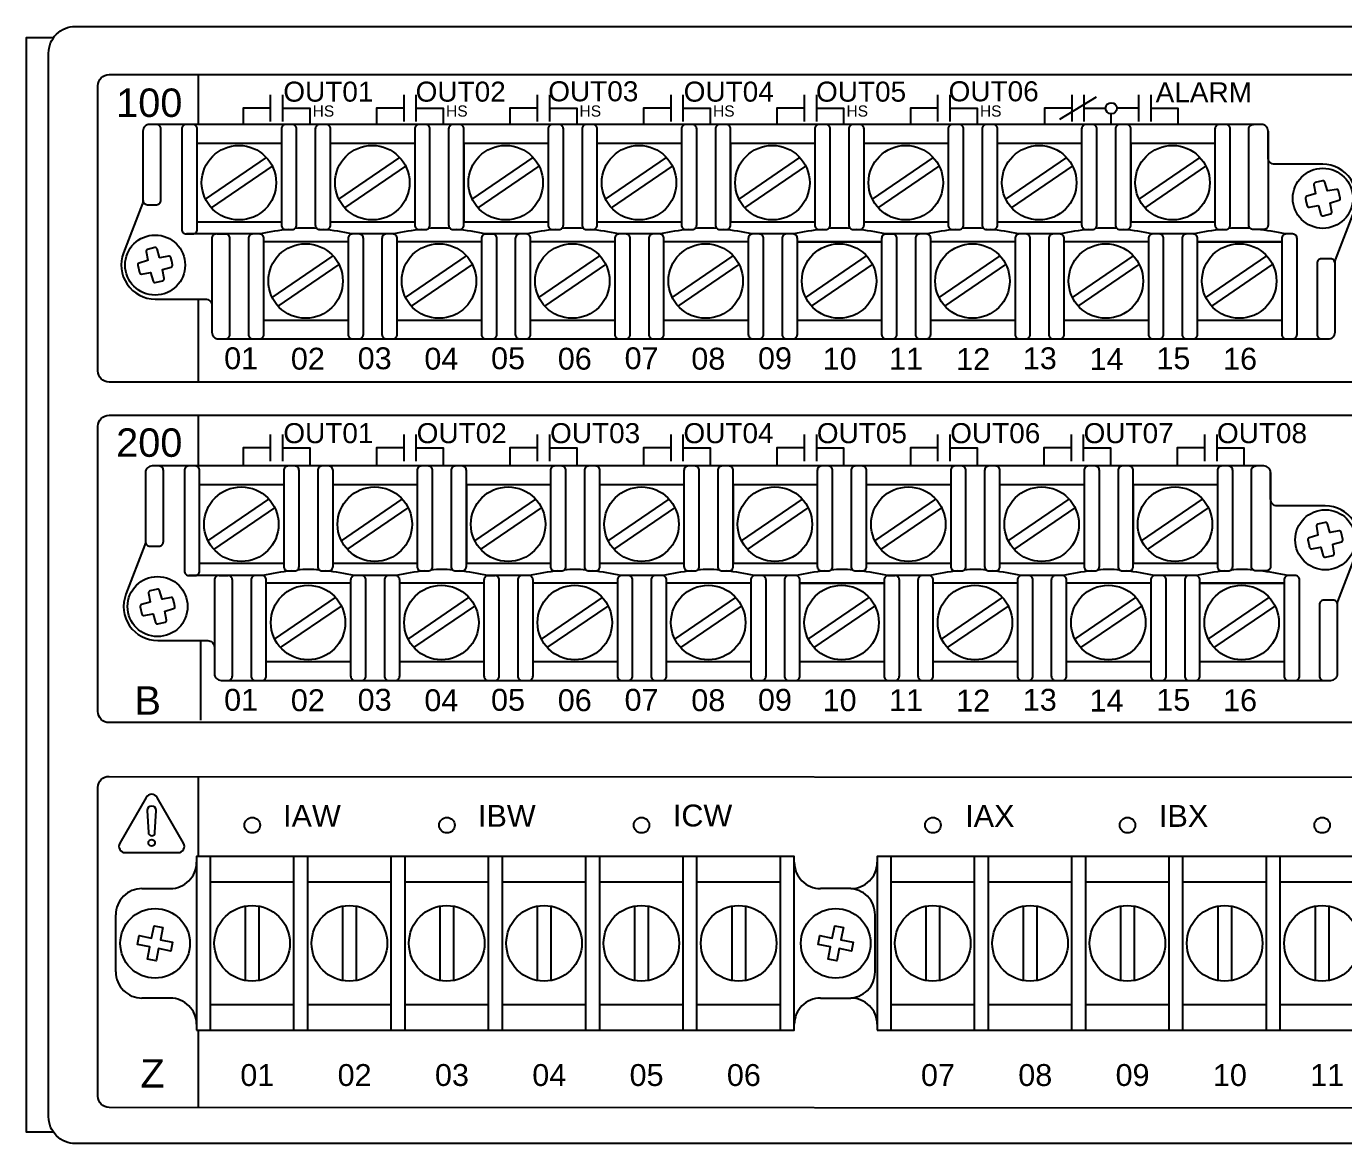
# Model space of a CAD drawing. Header units: inches. Extents: x 3.3 to 20.7, y 5.9 to 11.5.
# Drawn here: x 3.29 to 9.21, y 6.49 to 11.51 of the extents above; entities that cross this region are included whole.
import ezdxf

# ---------------------------------------------------------------- set-up
doc = ezdxf.new("R2010")
doc.units = ezdxf.units.IN
doc.header["$MEASUREMENT"] = 0
doc.styles.add('Arial', font='arial.ttf')

msp = doc.modelspace()

# ---------------------------------------------------------------- linework, layer by layer
for points in [[(20.5168, 11.5133, -0.414214), (20.6378, 11.3923), (20.6378, 6.6133, -0.415701), (20.5168, 6.4923), (3.5088, 6.4923, -0.414214), (3.3878, 6.6133), (3.3878, 11.3923, -0.414599), (3.5087, 11.5133), (20.5169, 11.5133)], [(8.8703, 11.0426, 0.414214), (8.8403, 11.0726), (3.842, 11.0726, 0.414214), (3.812, 11.0426), (3.812, 10.7281, -0.092502), (3.81, 10.7173), (3.7245, 10.4961, 0.526904), (3.8672, 10.288), (4.092, 10.288, -0.414214), (4.122, 10.258)], [(3.812, 10.7319, 0.414214), (3.832, 10.7119), (3.8728, 10.7119, 0.414214), (3.8928, 10.7319), (3.8928, 11.0526, 0.414214), (3.8728, 11.0726)], [(4.0071, 11.0726, 0.414214), (3.9871, 11.0526), (3.9871, 10.6002, 0.414214), (4.0071, 10.5802), (4.0358, 10.5802, 0.414214), (4.0558, 10.6002), (4.0558, 11.0526, 0.414214), (4.0358, 11.0726)], [(4.142, 10.5802, 0.414214), (4.122, 10.5602), (4.122, 10.258), (4.122, 10.1386, 0.414214), (4.152, 10.1086), (9.1413, 10.1086, 0.414214), (9.1713, 10.1386), (9.1713, 10.4531, -0.092502), (9.1733, 10.4639), (9.2589, 10.6851, 0.526904), (9.1162, 10.8933), (8.9003, 10.8933, -0.414214), (8.8703, 10.9233), (8.8703, 11.0426), (8.8703, 10.6205, -0.414214), (8.8503, 10.6005), (8.8042, 10.6005, -0.414214), (8.7842, 10.6205), (8.7842, 11.0526, -0.414214), (8.8042, 11.0726)], [(4.4542, 11.0726, 0.414214), (4.4342, 11.0526), (4.4342, 10.6205, 0.414214), (4.4542, 10.6005), (4.4828, 10.6005, 0.414214), (4.5028, 10.6205), (4.5028, 11.0526, 0.414214), (4.4828, 11.0726)], [(4.6068, 11.0726, 0.414214), (4.5868, 11.0526), (4.5868, 10.6205, 0.414214), (4.6068, 10.6005), (4.6354, 10.6005, 0.414214), (4.6554, 10.6205), (4.6554, 11.0526, 0.414214), (4.6354, 11.0726)], [(5.0538, 11.0726, 0.414214), (5.0338, 11.0526), (5.0338, 10.6205, 0.414214), (5.0538, 10.6005), (5.0825, 10.6005, 0.414214), (5.1025, 10.6205), (5.1025, 11.0526, 0.414214), (5.0825, 11.0726)], [(5.2064, 11.0726, 0.414214), (5.1864, 11.0526), (5.1864, 10.6205, 0.414214), (5.2064, 10.6005), (5.235, 10.6005, 0.414214), (5.255, 10.6205), (5.255, 11.0526, 0.414214), (5.235, 11.0726)], [(5.6535, 11.0726, 0.414214), (5.6335, 11.0526), (5.6335, 10.6205, 0.414214), (5.6535, 10.6005), (5.6821, 10.6005, 0.414214), (5.7021, 10.6205), (5.7021, 11.0526, 0.414214), (5.6821, 11.0726)], [(5.806, 11.0726, 0.414214), (5.786, 11.0526), (5.786, 10.6205, 0.414214), (5.806, 10.6005), (5.8347, 10.6005, 0.414214), (5.8547, 10.6205), (5.8547, 11.0526, 0.414214), (5.8347, 11.0726)], [(6.2531, 11.0726, 0.414214), (6.2331, 11.0526), (6.2331, 10.6205, 0.414214), (6.2531, 10.6005), (6.2817, 10.6005, 0.414214), (6.3017, 10.6205), (6.3017, 11.0526, 0.414214), (6.2817, 11.0726)], [(6.4057, 11.0726, 0.414214), (6.3857, 11.0526), (6.3857, 10.6205, 0.414214), (6.4057, 10.6005), (6.4343, 10.6005, 0.414214), (6.4543, 10.6205), (6.4543, 11.0526, 0.414214), (6.4343, 11.0726)], [(6.8527, 11.0726, 0.414214), (6.8327, 11.0526), (6.8327, 10.6205, 0.414214), (6.8527, 10.6005), (6.8814, 10.6005, 0.414214), (6.9014, 10.6205), (6.9014, 11.0526, 0.414214), (6.8814, 11.0726)], [(7.0053, 11.0726, 0.414214), (6.9853, 11.0526), (6.9853, 10.6205, 0.414214), (7.0053, 10.6005), (7.034, 10.6005, 0.414214), (7.054, 10.6205), (7.054, 11.0526, 0.414214), (7.034, 11.0726)], [(7.4524, 11.0726, 0.414214), (7.4324, 11.0526), (7.4324, 10.6205, 0.414214), (7.4524, 10.6005), (7.481, 10.6005, 0.414214), (7.501, 10.6205), (7.501, 11.0526, 0.414214), (7.481, 11.0726)], [(7.6049, 11.0726, 0.414214), (7.5849, 11.0526), (7.5849, 10.6205, 0.414214), (7.6049, 10.6005), (7.6336, 10.6005, 0.414214), (7.6536, 10.6205), (7.6536, 11.0526, 0.414214), (7.6336, 11.0726)], [(8.052, 11.0726, 0.414214), (8.032, 11.0526), (8.032, 10.6205, 0.414214), (8.052, 10.6005), (8.0806, 10.6005, 0.414214), (8.1006, 10.6205), (8.1006, 11.0526, 0.414214), (8.0806, 11.0726)], [(8.2046, 11.0726, 0.414214), (8.1846, 11.0526), (8.1846, 10.6205, 0.414214), (8.2046, 10.6005), (8.2332, 10.6005, 0.414214), (8.2532, 10.6205), (8.2532, 11.0526, 0.414214), (8.2332, 11.0726)], [(8.6516, 11.0726, 0.414214), (8.6316, 11.0526), (8.6316, 10.6205, 0.414214), (8.6516, 10.6005), (8.6803, 10.6005, 0.414214), (8.7003, 10.6205), (8.7003, 11.0526, 0.414214), (8.6803, 11.0726)], [(9.1157, 10.8188), (9.0828, 10.8111, 0.391808), (9.0765, 10.8013), (9.0835, 10.762, -0.399737), (9.0828, 10.7608), (9.0445, 10.7497, 0.391834), (9.0385, 10.7397), (9.042, 10.7232), (9.0462, 10.7068, 0.391801), (9.056, 10.7004), (9.0953, 10.7075, -0.399746), (9.0965, 10.7068), (9.1076, 10.6684, 0.39178), (9.1176, 10.6624), (9.1505, 10.6701, 0.391873), (9.1568, 10.6799)], [(9.1568, 10.6799), (9.1498, 10.7192, -0.399656), (9.1505, 10.7204), (9.1889, 10.7315, 0.391793), (9.1949, 10.7416), (9.1872, 10.7744, 0.391782), (9.1774, 10.7808), (9.1381, 10.7737, -0.399898), (9.1369, 10.7745), (9.1258, 10.8128, 0.391815), (9.1157, 10.8188)], [(4.5936, 10.6055, 0.030389), (4.4959, 10.6054)], [(5.1933, 10.6055, 0.030389), (5.0955, 10.6054)], [(5.7929, 10.6055, 0.030389), (5.6952, 10.6054)], [(6.3925, 10.6055, 0.030389), (6.2948, 10.6054)], [(6.9922, 10.6055, 0.030389), (6.8945, 10.6054)], [(7.5918, 10.6055, 0.030389), (7.4941, 10.6054)], [(8.1915, 10.6055, 0.030389), (8.0937, 10.6054)], [(8.7911, 10.6055, 0.030389), (8.6934, 10.6054)], [(4.1828, 10.1086, 0.414214), (4.2028, 10.1286), (4.2028, 10.5602, 0.414214), (4.1828, 10.5802)], [(4.3069, 10.5802, 0.414214), (4.2869, 10.5602), (4.2869, 10.1286, 0.414214), (4.3069, 10.1086), (4.3356, 10.1086, 0.414214), (4.3556, 10.1286), (4.3556, 10.5602, 0.414214), (4.3356, 10.5802)], [(4.4668, 10.6005, 0.035819), (4.3394, 10.5802)], [(4.7508, 10.5802, 0.035819), (4.6234, 10.6005)], [(4.7545, 10.5802, 0.414214), (4.7345, 10.5602), (4.7345, 10.1286, 0.414214), (4.7545, 10.1086)], [(4.7832, 10.1086, 0.414214), (4.8032, 10.1286), (4.8032, 10.5602, 0.414214), (4.7832, 10.5802)], [(4.9066, 10.5802, 0.414214), (4.8866, 10.5602), (4.8866, 10.1286, 0.414214), (4.9066, 10.1086)], [(4.9352, 10.1086, 0.414214), (4.9552, 10.1286), (4.9552, 10.5602, 0.414214), (4.9352, 10.5802)], [(5.0665, 10.6005, 0.035819), (4.939, 10.5802)], [(5.3505, 10.5802, 0.035819), (5.223, 10.6005)], [(5.3542, 10.5802, 0.414214), (5.3342, 10.5602), (5.3342, 10.1286, 0.414214), (5.3542, 10.1086)], [(5.3828, 10.1086, 0.414214), (5.4028, 10.1286), (5.4028, 10.5602, 0.414214), (5.3828, 10.5802)], [(5.5062, 10.5802, 0.414214), (5.4862, 10.5602), (5.4862, 10.1286, 0.414214), (5.5062, 10.1086), (5.5348, 10.1086, 0.414214), (5.5548, 10.1286), (5.5548, 10.5602, 0.414214), (5.5348, 10.5802)], [(5.6661, 10.6005, 0.035819), (5.5386, 10.5802)], [(5.9501, 10.5802, 0.035819), (5.8226, 10.6005)], [(5.9538, 10.5802, 0.414214), (5.9338, 10.5602), (5.9338, 10.1286, 0.414214), (5.9538, 10.1086)], [(5.9824, 10.1086, 0.414214), (6.0024, 10.1286), (6.0024, 10.5602, 0.414214), (5.9824, 10.5802)], [(6.1058, 10.5802, 0.414214), (6.0858, 10.5602), (6.0858, 10.1286, 0.414214), (6.1058, 10.1086)], [(6.1345, 10.1086, 0.414214), (6.1545, 10.1286), (6.1545, 10.5602, 0.414214), (6.1345, 10.5802)], [(6.2658, 10.6005, 0.035819), (6.1383, 10.5802)], [(6.5498, 10.5802, 0.035819), (6.4223, 10.6005)], [(6.5534, 10.5802, 0.414214), (6.5334, 10.5602), (6.5334, 10.1286, 0.414214), (6.5534, 10.1086)], [(6.5821, 10.1086, 0.414214), (6.6021, 10.1286), (6.6021, 10.5602, 0.414214), (6.5821, 10.5802)], [(6.7055, 10.5802, 0.414214), (6.6855, 10.5602), (6.6855, 10.1286, 0.414214), (6.7055, 10.1086)], [(6.7341, 10.1086, 0.414214), (6.7541, 10.1286), (6.7541, 10.5602, 0.414214), (6.7341, 10.5802)], [(6.8654, 10.6005, 0.035819), (6.7379, 10.5802)], [(7.1494, 10.5802, 0.035819), (7.0219, 10.6005)], [(7.1817, 10.1086, 0.414214), (7.2017, 10.1286), (7.2017, 10.5602, 0.414214), (7.1817, 10.5802), (7.1531, 10.5802, 0.414214), (7.1331, 10.5602), (7.1331, 10.1286, 0.414214), (7.1531, 10.1086)], [(7.3051, 10.5802, 0.414214), (7.2851, 10.5602), (7.2851, 10.1286, 0.414214), (7.3051, 10.1086), (7.3338, 10.1086, 0.414214), (7.3538, 10.1286), (7.3538, 10.5602, 0.414214), (7.3338, 10.5802)], [(7.465, 10.6005, 0.035819), (7.3375, 10.5802)], [(7.749, 10.5802, 0.035819), (7.6216, 10.6005)], [(7.7527, 10.5802, 0.414214), (7.7327, 10.5602), (7.7327, 10.1286, 0.414214), (7.7527, 10.1086)], [(7.7813, 10.1086, 0.414214), (7.8013, 10.1286), (7.8013, 10.5602, 0.414214), (7.7813, 10.5802)], [(7.9047, 10.5802, 0.414214), (7.8847, 10.5602), (7.8847, 10.1286, 0.414214), (7.9047, 10.1086)], [(7.9334, 10.1086, 0.414214), (7.9534, 10.1286), (7.9534, 10.5602, 0.414214), (7.9334, 10.5802)], [(8.0647, 10.6005, 0.035819), (7.9372, 10.5802)], [(8.3487, 10.5802, 0.035819), (8.2212, 10.6005)], [(8.3523, 10.5802, 0.414214), (8.3323, 10.5602), (8.3323, 10.1286, 0.414214), (8.3523, 10.1086)], [(8.381, 10.1086, 0.414214), (8.401, 10.1286), (8.401, 10.5602, 0.414214), (8.381, 10.5802)], [(8.5044, 10.5802, 0.414214), (8.4844, 10.5602), (8.4844, 10.1286, 0.414214), (8.5044, 10.1086)], [(8.533, 10.1086, 0.414214), (8.553, 10.1286), (8.553, 10.5602, 0.414214), (8.533, 10.5802)], [(8.6643, 10.6005, 0.035819), (8.5368, 10.5802)], [(8.9483, 10.5802, 0.035819), (8.8208, 10.6005)], [(8.9806, 10.1086, 0.414214), (9.0006, 10.1286), (9.0006, 10.5602, 0.414214), (8.9806, 10.5802), (8.952, 10.5802, 0.414214), (8.932, 10.5602), (8.932, 10.1286, 0.414214), (8.952, 10.1086)], [(3.8265, 10.5013), (3.8335, 10.462, -0.399656), (3.8328, 10.4608), (3.7945, 10.4497, 0.391793), (3.7885, 10.4397), (3.7962, 10.4068, 0.391782), (3.806, 10.4004), (3.8453, 10.4075, -0.399898), (3.8465, 10.4068), (3.8576, 10.3684, 0.391815), (3.8676, 10.3624)], [(3.8676, 10.3624), (3.9005, 10.3701, 0.391808), (3.9068, 10.3799), (3.8998, 10.4192, -0.399737), (3.9005, 10.4204), (3.9389, 10.4315, 0.391834), (3.9449, 10.4416), (3.9413, 10.4581), (3.9372, 10.4744, 0.391801), (3.9274, 10.4808), (3.8881, 10.4737, -0.399746), (3.8869, 10.4745), (3.8758, 10.5128, 0.39178), (3.8657, 10.5188), (3.8328, 10.5111, 0.391873), (3.8265, 10.5013)], [(9.1713, 10.4493, 0.414214), (9.1513, 10.4693), (9.1105, 10.4693, 0.414214), (9.0905, 10.4493), (9.0905, 10.1286, 0.414214), (9.1105, 10.1086)], [(14.8446, 9.7659, -0.414209), (14.8946, 9.7159), (14.8946, 8.4344, -0.414214), (14.8446, 8.3844), (3.6598, 8.3844, -0.414214), (3.6098, 8.4344), (3.6098, 9.7159, -0.414134), (3.6598, 9.7659), (14.8446, 9.7659)], [(8.8815, 9.5079, 0.414214), (8.8515, 9.5379), (3.8532, 9.5379, 0.414214), (3.8232, 9.5079), (3.8232, 9.1934, -0.092502), (3.8211, 9.1826), (3.7356, 8.9614, 0.526904), (3.8783, 8.7532), (4.1032, 8.7532, -0.414214), (4.1332, 8.7232)], [(3.8232, 9.1972, 0.414214), (3.8432, 9.1772), (3.884, 9.1772, 0.414214), (3.904, 9.1972), (3.904, 9.5179, 0.414214), (3.884, 9.5379)], [(4.0183, 9.5379, 0.414214), (3.9983, 9.5179), (3.9983, 9.0654, 0.414214), (4.0183, 9.0454), (4.0469, 9.0454, 0.414214), (4.0669, 9.0654), (4.0669, 9.5179, 0.414214), (4.0469, 9.5379)], [(4.1532, 9.0454, 0.414214), (4.1332, 9.0254), (4.1332, 8.7232), (4.1332, 8.6039, 0.414214), (4.1632, 8.5739), (9.1525, 8.5739, 0.414214), (9.1825, 8.6039), (9.1825, 8.9183, -0.092502), (9.1845, 8.9292), (9.27, 9.1504, 0.526904), (9.1273, 9.3585), (8.9115, 9.3585, -0.414214), (8.8815, 9.3885), (8.8815, 9.5079), (8.8815, 9.0858, -0.414214), (8.8615, 9.0658), (8.8153, 9.0658, -0.414214), (8.7953, 9.0858), (8.7953, 9.5179, -0.414214), (8.8153, 9.5379)], [(4.4653, 9.5379, 0.414214), (4.4453, 9.5179), (4.4453, 9.0858, 0.414214), (4.4653, 9.0658), (4.494, 9.0658, 0.414214), (4.514, 9.0858), (4.514, 9.5179, 0.414214), (4.494, 9.5379)], [(4.6179, 9.5379, 0.414214), (4.5979, 9.5179), (4.5979, 9.0858, 0.414214), (4.6179, 9.0658), (4.6465, 9.0658, 0.414214), (4.6665, 9.0858), (4.6665, 9.5179, 0.414214), (4.6465, 9.5379)], [(5.065, 9.5379, 0.414214), (5.045, 9.5179), (5.045, 9.0858, 0.414214), (5.065, 9.0658), (5.0936, 9.0658, 0.414214), (5.1136, 9.0858), (5.1136, 9.5179, 0.414214), (5.0936, 9.5379)], [(5.2175, 9.5379, 0.414214), (5.1975, 9.5179), (5.1975, 9.0858, 0.414214), (5.2175, 9.0658), (5.2462, 9.0658, 0.414214), (5.2662, 9.0858), (5.2662, 9.5179, 0.414214), (5.2462, 9.5379)], [(5.6646, 9.5379, 0.414214), (5.6446, 9.5179), (5.6446, 9.0858, 0.414214), (5.6646, 9.0658), (5.6932, 9.0658, 0.414214), (5.7132, 9.0858), (5.7132, 9.5179, 0.414214), (5.6932, 9.5379)], [(5.8172, 9.5379, 0.414214), (5.7972, 9.5179), (5.7972, 9.0858, 0.414214), (5.8172, 9.0658), (5.8458, 9.0658, 0.414214), (5.8658, 9.0858), (5.8658, 9.5179, 0.414214), (5.8458, 9.5379)], [(6.2642, 9.5379, 0.414214), (6.2442, 9.5179), (6.2442, 9.0858, 0.414214), (6.2642, 9.0658), (6.2929, 9.0658, 0.414214), (6.3129, 9.0858), (6.3129, 9.5179, 0.414214), (6.2929, 9.5379)], [(6.4168, 9.5379, 0.414214), (6.3968, 9.5179), (6.3968, 9.0858, 0.414214), (6.4168, 9.0658), (6.4454, 9.0658, 0.414214), (6.4654, 9.0858), (6.4654, 9.5179, 0.414214), (6.4454, 9.5379)], [(6.8639, 9.5379, 0.414214), (6.8439, 9.5179), (6.8439, 9.0858, 0.414214), (6.8639, 9.0658), (6.8925, 9.0658, 0.414214), (6.9125, 9.0858), (6.9125, 9.5179, 0.414214), (6.8925, 9.5379)], [(7.0164, 9.5379, 0.414214), (6.9964, 9.5179), (6.9964, 9.0858, 0.414214), (7.0164, 9.0658), (7.0451, 9.0658, 0.414214), (7.0651, 9.0858), (7.0651, 9.5179, 0.414214), (7.0451, 9.5379)], [(7.4635, 9.5379, 0.414214), (7.4435, 9.5179), (7.4435, 9.0858, 0.414214), (7.4635, 9.0658), (7.4921, 9.0658, 0.414214), (7.5121, 9.0858), (7.5121, 9.5179, 0.414214), (7.4921, 9.5379)], [(7.6161, 9.5379, 0.414214), (7.5961, 9.5179), (7.5961, 9.0858, 0.414214), (7.6161, 9.0658), (7.6447, 9.0658, 0.414214), (7.6647, 9.0858), (7.6647, 9.5179, 0.414214), (7.6447, 9.5379)], [(8.0631, 9.5379, 0.414214), (8.0431, 9.5179), (8.0431, 9.0858, 0.414214), (8.0631, 9.0658), (8.0918, 9.0658, 0.414214), (8.1118, 9.0858), (8.1118, 9.5179, 0.414214), (8.0918, 9.5379)], [(8.2157, 9.5379, 0.414214), (8.1957, 9.5179), (8.1957, 9.0858, 0.414214), (8.2157, 9.0658), (8.2444, 9.0658, 0.414214), (8.2644, 9.0858), (8.2644, 9.5179, 0.414214), (8.2444, 9.5379)], [(8.6628, 9.5379, 0.414214), (8.6428, 9.5179), (8.6428, 9.0858, 0.414214), (8.6628, 9.0658), (8.6914, 9.0658, 0.414214), (8.7114, 9.0858), (8.7114, 9.5179, 0.414214), (8.6914, 9.5379)], [(9.1269, 9.2841), (9.094, 9.2764, 0.391808), (9.0876, 9.2666), (9.0947, 9.2273, -0.399737), (9.094, 9.2261), (9.0556, 9.215, 0.391834), (9.0496, 9.2049), (9.0532, 9.1884), (9.0573, 9.172, 0.391801), (9.0671, 9.1657), (9.1064, 9.1727, -0.399746), (9.1076, 9.172), (9.1187, 9.1337, 0.39178), (9.1288, 9.1277), (9.1616, 9.1354, 0.391873), (9.168, 9.1452)], [(9.168, 9.1452), (9.1609, 9.1845, -0.399656), (9.1617, 9.1857), (9.2, 9.1968, 0.391793), (9.206, 9.2068), (9.1983, 9.2397, 0.391782), (9.1885, 9.246), (9.1492, 9.239, -0.399898), (9.148, 9.2397), (9.1369, 9.2781, 0.391815), (9.1269, 9.2841)], [(4.478, 9.0658, 0.035819), (4.3505, 9.0454)], [(4.6048, 9.0707, 0.030389), (4.507, 9.0707)], [(4.762, 9.0454, 0.035819), (4.6345, 9.0658)], [(5.0776, 9.0658, 0.035819), (4.9501, 9.0454)], [(5.2044, 9.0707, 0.030389), (5.1067, 9.0707)], [(5.3616, 9.0454, 0.035819), (5.2341, 9.0658)], [(5.6772, 9.0658, 0.035819), (5.5498, 9.0454)], [(5.804, 9.0707, 0.030389), (5.7063, 9.0707)], [(5.9613, 9.0454, 0.035819), (5.8338, 9.0658)], [(6.2769, 9.0658, 0.035819), (6.1494, 9.0454)], [(6.4037, 9.0707, 0.030389), (6.3059, 9.0707)], [(6.5609, 9.0454, 0.035819), (6.4334, 9.0658)], [(6.8765, 9.0658, 0.035819), (6.749, 9.0454)], [(7.0033, 9.0707, 0.030389), (6.9056, 9.0707)], [(7.1605, 9.0454, 0.035819), (7.0331, 9.0658)], [(7.4762, 9.0658, 0.035819), (7.3487, 9.0454)], [(7.6029, 9.0707, 0.030389), (7.5052, 9.0707)], [(7.7602, 9.0454, 0.035819), (7.6327, 9.0658)], [(8.0758, 9.0658, 0.035819), (7.9483, 9.0454)], [(8.2026, 9.0707, 0.030389), (8.1049, 9.0707)], [(8.3598, 9.0454, 0.035819), (8.2323, 9.0658)], [(8.6754, 9.0658, 0.035819), (8.548, 9.0454)], [(8.8022, 9.0707, 0.030389), (8.7045, 9.0707)], [(8.9594, 9.0454, 0.035819), (8.832, 9.0658)], [(4.194, 8.5739, 0.414214), (4.214, 8.5939), (4.214, 9.0254, 0.414214), (4.194, 9.0454)], [(4.3181, 9.0454, 0.414214), (4.2981, 9.0254), (4.2981, 8.5939, 0.414214), (4.3181, 8.5739), (4.3467, 8.5739, 0.414214), (4.3667, 8.5939), (4.3667, 9.0254, 0.414214), (4.3467, 9.0454)], [(4.7656, 9.0454, 0.414214), (4.7456, 9.0254), (4.7456, 8.5939, 0.414214), (4.7656, 8.5739)], [(4.7943, 8.5739, 0.414214), (4.8143, 8.5939), (4.8143, 9.0254, 0.414214), (4.7943, 9.0454)], [(4.9177, 9.0454, 0.414214), (4.8977, 9.0254), (4.8977, 8.5939, 0.414214), (4.9177, 8.5739)], [(4.9463, 8.5739, 0.414214), (4.9663, 8.5939), (4.9663, 9.0254, 0.414214), (4.9463, 9.0454)], [(5.3653, 9.0454, 0.414214), (5.3453, 9.0254), (5.3453, 8.5939, 0.414214), (5.3653, 8.5739)], [(5.3939, 8.5739, 0.414214), (5.4139, 8.5939), (5.4139, 9.0254, 0.414214), (5.3939, 9.0454)], [(5.5173, 9.0454, 0.414214), (5.4973, 9.0254), (5.4973, 8.5939, 0.414214), (5.5173, 8.5739), (5.546, 8.5739, 0.414214), (5.566, 8.5939), (5.566, 9.0254, 0.414214), (5.546, 9.0454)], [(5.9649, 9.0454, 0.414214), (5.9449, 9.0254), (5.9449, 8.5939, 0.414214), (5.9649, 8.5739)], [(5.9936, 8.5739, 0.414214), (6.0136, 8.5939), (6.0136, 9.0254, 0.414214), (5.9936, 9.0454)], [(6.117, 9.0454, 0.414214), (6.097, 9.0254), (6.097, 8.5939, 0.414214), (6.117, 8.5739)], [(6.1456, 8.5739, 0.414214), (6.1656, 8.5939), (6.1656, 9.0254, 0.414214), (6.1456, 9.0454)], [(6.5646, 9.0454, 0.414214), (6.5446, 9.0254), (6.5446, 8.5939, 0.414214), (6.5646, 8.5739)], [(6.5932, 8.5739, 0.414214), (6.6132, 8.5939), (6.6132, 9.0254, 0.414214), (6.5932, 9.0454)], [(6.7166, 9.0454, 0.414214), (6.6966, 9.0254), (6.6966, 8.5939, 0.414214), (6.7166, 8.5739)], [(6.7452, 8.5739, 0.414214), (6.7652, 8.5939), (6.7652, 9.0254, 0.414214), (6.7452, 9.0454)], [(7.1928, 8.5739, 0.414214), (7.2128, 8.5939), (7.2128, 9.0254, 0.414214), (7.1928, 9.0454), (7.1642, 9.0454, 0.414214), (7.1442, 9.0254), (7.1442, 8.5939, 0.414214), (7.1642, 8.5739)], [(7.3162, 9.0454, 0.414214), (7.2962, 9.0254), (7.2962, 8.5939, 0.414214), (7.3162, 8.5739), (7.3449, 8.5739, 0.414214), (7.3649, 8.5939), (7.3649, 9.0254, 0.414214), (7.3449, 9.0454)], [(7.7638, 9.0454, 0.414214), (7.7438, 9.0254), (7.7438, 8.5939, 0.414214), (7.7638, 8.5739)], [(7.7925, 8.5739, 0.414214), (7.8125, 8.5939), (7.8125, 9.0254, 0.414214), (7.7925, 9.0454)], [(7.9159, 9.0454, 0.414214), (7.8959, 9.0254), (7.8959, 8.5939, 0.414214), (7.9159, 8.5739)], [(7.9445, 8.5739, 0.414214), (7.9645, 8.5939), (7.9645, 9.0254, 0.414214), (7.9445, 9.0454)], [(8.3635, 9.0454, 0.414214), (8.3435, 9.0254), (8.3435, 8.5939, 0.414214), (8.3635, 8.5739)], [(8.3921, 8.5739, 0.414214), (8.4121, 8.5939), (8.4121, 9.0254, 0.414214), (8.3921, 9.0454)], [(8.5155, 9.0454, 0.414214), (8.4955, 9.0254), (8.4955, 8.5939, 0.414214), (8.5155, 8.5739)], [(8.5442, 8.5739, 0.414214), (8.5642, 8.5939), (8.5642, 9.0254, 0.414214), (8.5442, 9.0454)], [(8.9918, 8.5739, 0.414214), (9.0118, 8.5939), (9.0118, 9.0254, 0.414214), (8.9918, 9.0454), (8.9631, 9.0454, 0.414214), (8.9431, 9.0254), (8.9431, 8.5939, 0.414214), (8.9631, 8.5739)], [(3.8376, 8.9666), (3.8447, 8.9273, -0.399656), (3.844, 8.9261), (3.8056, 8.915, 0.391793), (3.7996, 8.9049), (3.8073, 8.872, 0.391782), (3.8171, 8.8657), (3.8564, 8.8727, -0.399898), (3.8576, 8.872), (3.8687, 8.8337, 0.391815), (3.8788, 8.8277)], [(3.8788, 8.8277), (3.9116, 8.8354, 0.391808), (3.918, 8.8452), (3.9109, 8.8845, -0.399737), (3.9117, 8.8857), (3.95, 8.8968, 0.391834), (3.956, 8.9068), (3.9524, 8.9233), (3.9483, 8.9397, 0.391801), (3.9385, 8.946), (3.8992, 8.939, -0.399746), (3.898, 8.9397), (3.8869, 8.9781, 0.39178), (3.8769, 8.9841), (3.844, 8.9764, 0.391873), (3.8376, 8.9666)], [(9.1825, 8.9146, 0.414214), (9.1625, 8.9346), (9.1217, 8.9346, 0.414214), (9.1017, 8.9146), (9.1017, 8.5939, 0.414214), (9.1217, 8.5739)], [(16.3916, 7.1057), (16.3916, 6.6983, -0.414214), (16.3416, 6.6483), (3.6598, 6.6549, -0.414214), (3.6098, 6.705), (3.6098, 8.0929, -0.414209), (3.6598, 8.1429), (16.3416, 8.1363, -0.414209), (16.3916, 8.0863), (16.3916, 7.347)], [(3.9349, 7.6385, 0.414214), (4.0529, 7.7565)], [(6.7404, 7.7565, 0.414214), (6.8584, 7.6385)], [(6.9949, 7.6385, 0.414214), (7.1129, 7.7565)], [(3.8077, 7.6385, 0.414214), (3.6897, 7.5205)], [(7.1037, 7.5205, 0.414214), (6.9857, 7.6385)], [(3.6897, 7.2645, 0.414214), (3.8077, 7.1465)], [(6.9857, 7.1465, 0.414214), (7.1037, 7.2645)], [(4.0529, 7.0285, 0.414214), (3.9349, 7.1465)], [(6.8584, 7.1465, 0.414214), (6.7404, 7.0285)], [(7.1129, 7.0285, 0.414214), (6.9949, 7.1465)]]:
    msp.add_lwpolyline(points, format="xyb")
for points in [[(3.4108, 6.5433), (3.2878, 6.5433), (3.2878, 11.4633), (3.413, 11.4633)], [(4.0598, 11.2963), (4.0598, 11.0726)], [(4.3846, 11.2052), (4.3846, 11.0852)], [(4.4396, 11.2052), (4.4396, 11.0852)], [(4.9846, 11.2052), (4.9846, 11.0852)], [(5.0396, 11.2052), (5.0396, 11.0852)], [(5.5846, 11.2052), (5.5846, 11.0852)], [(5.6396, 11.2052), (5.6396, 11.0852)], [(6.1846, 11.2052), (6.1846, 11.0852)], [(6.2396, 11.2052), (6.2396, 11.0852)], [(6.7846, 11.2052), (6.7846, 11.0852)], [(6.8396, 11.2052), (6.8396, 11.0852)], [(7.3846, 11.2052), (7.3846, 11.0852)], [(7.4396, 11.2052), (7.4396, 11.0852)], [(8.0977, 11.1952), (7.9327, 11.0952)], [(7.9877, 11.2052), (7.9877, 11.0852)], [(8.0427, 11.2052), (8.0427, 11.0852)], [(8.2877, 11.2052), (8.2877, 11.0852)], [(8.3427, 11.2052), (8.3427, 11.0852)], [(4.3846, 11.1452), (4.2621, 11.1452), (4.2621, 11.0726)], [(4.4396, 11.1452), (4.5621, 11.1452), (4.5621, 11.0726)], [(4.9846, 11.1452), (4.8621, 11.1452), (4.8621, 11.0726)], [(5.0396, 11.1452), (5.1621, 11.1452), (5.1621, 11.0726)], [(5.5846, 11.1452), (5.4621, 11.1452), (5.4621, 11.0726)], [(5.6396, 11.1452), (5.7621, 11.1452), (5.7621, 11.0726)], [(6.1846, 11.1452), (6.0621, 11.1452), (6.0621, 11.0726)], [(6.2396, 11.1452), (6.3621, 11.1452), (6.3621, 11.0726)], [(6.7846, 11.1452), (6.6621, 11.1452), (6.6621, 11.0726)], [(6.8396, 11.1452), (6.9621, 11.1452), (6.9621, 11.0726)], [(7.3846, 11.1452), (7.2621, 11.1452), (7.2621, 11.0726)], [(7.4396, 11.1452), (7.5621, 11.1452), (7.5621, 11.0726)], [(7.9877, 11.1452), (7.8652, 11.1452), (7.8652, 11.0726)], [(8.0427, 11.1452), (8.1402, 11.1452)], [(8.2877, 11.1452), (8.1902, 11.1452)], [(8.3427, 11.1452), (8.4652, 11.1452), (8.4652, 11.0726)], [(8.1652, 11.0726), (8.1652, 11.1202)], [(4.4342, 10.9871), (4.0558, 10.9871)], [(5.0338, 10.9871), (4.6554, 10.9871)], [(5.255, 10.9871), (5.255, 10.6353)], [(5.6335, 10.9871), (5.255, 10.9871)], [(6.2331, 10.9871), (5.8547, 10.9871)], [(6.8327, 10.9871), (6.4543, 10.9871), (6.4543, 10.6353), (6.8327, 10.6353)], [(7.4324, 10.9871), (7.054, 10.9871)], [(8.032, 10.9871), (7.6536, 10.9871)], [(8.6316, 10.9871), (8.2532, 10.9871), (8.2532, 10.6353), (8.6316, 10.6353)], [(4.0932, 10.7366), (4.3673, 10.9235)], [(4.6929, 10.7366), (4.9669, 10.9235)], [(5.2925, 10.7366), (5.5666, 10.9235)], [(5.8921, 10.7366), (6.1662, 10.9235)], [(6.4918, 10.7366), (6.7658, 10.9235)], [(7.0914, 10.7366), (7.3655, 10.9235)], [(7.6911, 10.7366), (7.9651, 10.9235)], [(8.2907, 10.7366), (8.5647, 10.9235)], [(4.1197, 10.6978), (4.3938, 10.8846)], [(4.7193, 10.6978), (4.9934, 10.8846)], [(5.319, 10.6978), (5.593, 10.8846)], [(5.9186, 10.6978), (6.1927, 10.8846)], [(6.5183, 10.6978), (6.7923, 10.8846)], [(7.1179, 10.6978), (7.3919, 10.8846)], [(7.7175, 10.6978), (7.9916, 10.8846)], [(8.3172, 10.6978), (8.5912, 10.8846)], [(4.0558, 10.6353), (4.4342, 10.6353)], [(4.6554, 10.6353), (5.0338, 10.6353)], [(5.255, 10.6353), (5.6335, 10.6353)], [(5.8547, 10.6353), (6.2331, 10.6353)], [(7.054, 10.6353), (7.4324, 10.6353)], [(7.6536, 10.6353), (8.032, 10.6353)], [(4.3394, 10.5802), (4.0078, 10.5802)], [(4.1438, 10.5802), (4.1846, 10.5802)], [(4.7345, 10.5454), (4.3556, 10.5454)], [(4.6074, 10.6005), (4.6065, 10.6005)], [(4.939, 10.5802), (4.7508, 10.5802)], [(5.3342, 10.5454), (4.9552, 10.5454)], [(5.5381, 10.5802), (5.3499, 10.5802)], [(5.5386, 10.5802), (5.3505, 10.5802), (5.3839, 10.5802)], [(5.4862, 10.5602), (5.4862, 10.1286)], [(5.9338, 10.5454), (5.5548, 10.5454)], [(5.8066, 10.6005), (5.8057, 10.6005)], [(6.1383, 10.5802), (5.9501, 10.5802)], [(6.5334, 10.5454), (6.1545, 10.5454)], [(6.7373, 10.5802), (6.5492, 10.5802)], [(7.1331, 10.5454), (6.7541, 10.5454), (7.1325, 10.5454)], [(7.3375, 10.5802), (7.1494, 10.5802), (7.1828, 10.5802)], [(7.7327, 10.5454), (7.3538, 10.5454)], [(7.6055, 10.6005), (7.6046, 10.6005)], [(7.9372, 10.5802), (7.749, 10.5802)], [(8.3323, 10.5454), (7.9534, 10.5454)], [(8.5362, 10.5802), (8.3481, 10.5802)], [(8.932, 10.5454), (8.553, 10.5454), (8.9314, 10.5454)], [(4.393, 10.2949), (4.6671, 10.4817)], [(4.4195, 10.256), (4.6936, 10.4429)], [(4.9927, 10.2949), (5.2667, 10.4817)], [(5.0191, 10.256), (5.2932, 10.4429)], [(5.5923, 10.2949), (5.8664, 10.4817)], [(5.6188, 10.256), (5.8928, 10.4429)], [(6.1919, 10.2949), (6.466, 10.4817)], [(6.2184, 10.256), (6.4925, 10.4429)], [(6.7916, 10.2949), (7.0656, 10.4817)], [(6.8181, 10.256), (7.0921, 10.4429)], [(7.3912, 10.2949), (7.6653, 10.4817)], [(7.4177, 10.256), (7.6917, 10.4429)], [(7.9909, 10.2949), (8.2649, 10.4817)], [(8.0173, 10.256), (8.2914, 10.4429)], [(8.5905, 10.2949), (8.8645, 10.4817)], [(8.617, 10.256), (8.891, 10.4429)], [(4.0598, 10.288), (4.0598, 9.9185)], [(4.0598, 10.288), (4.0598, 9.9185)], [(4.0598, 10.2841), (4.0598, 9.9148)], [(4.3556, 10.1935), (4.7345, 10.1935)], [(4.9552, 10.1935), (5.3342, 10.1935)], [(5.5548, 10.1935), (5.9338, 10.1935)], [(6.1545, 10.1935), (6.5334, 10.1935)], [(6.7541, 10.1935), (7.1325, 10.1935)], [(7.3538, 10.1935), (7.7327, 10.1935)], [(7.9534, 10.1935), (8.3323, 10.1935)], [(8.553, 10.1935), (8.9314, 10.1935)], [(4.0598, 9.7659), (4.0598, 9.5379)], [(4.3846, 9.6791), (4.3846, 9.5591)], [(4.4396, 9.6791), (4.4396, 9.5591)], [(4.9846, 9.6791), (4.9846, 9.5591)], [(5.0396, 9.6791), (5.0396, 9.5591)], [(5.5846, 9.6791), (5.5846, 9.5591)], [(5.6396, 9.6791), (5.6396, 9.5591)], [(6.1846, 9.6791), (6.1846, 9.5591)], [(6.2396, 9.6791), (6.2396, 9.5591)], [(6.7846, 9.6791), (6.7846, 9.5591)], [(6.8396, 9.6791), (6.8396, 9.5591)], [(7.3846, 9.6791), (7.3846, 9.5591)], [(7.4396, 9.6791), (7.4396, 9.5591)], [(7.9846, 9.6791), (7.9846, 9.5591)], [(8.0396, 9.6791), (8.0396, 9.5591)], [(8.5846, 9.6791), (8.5846, 9.5591)], [(8.6396, 9.6791), (8.6396, 9.5591)], [(4.3846, 9.6191), (4.2621, 9.6191), (4.2621, 9.5379)], [(4.4396, 9.6191), (4.5621, 9.6191), (4.5621, 9.5379)], [(4.9846, 9.6191), (4.8621, 9.6191), (4.8621, 9.5379)], [(5.0396, 9.6191), (5.1621, 9.6191), (5.1621, 9.5379)], [(5.5846, 9.6191), (5.4621, 9.6191), (5.4621, 9.5379)], [(5.6396, 9.6191), (5.7621, 9.6191), (5.7621, 9.5379)], [(6.1846, 9.6191), (6.0621, 9.6191), (6.0621, 9.5379)], [(6.2396, 9.6191), (6.3621, 9.6191), (6.3621, 9.5379)], [(6.7846, 9.6191), (6.6621, 9.6191), (6.6621, 9.5379)], [(6.8396, 9.6191), (6.9621, 9.6191), (6.9621, 9.5379)], [(7.3846, 9.6191), (7.2621, 9.6191), (7.2621, 9.5379)], [(7.4396, 9.6191), (7.5621, 9.6191), (7.5621, 9.5379)], [(7.9846, 9.6191), (7.8621, 9.6191), (7.8621, 9.5379)], [(8.0396, 9.6191), (8.1621, 9.6191), (8.1621, 9.5379)], [(8.5846, 9.6191), (8.4621, 9.6191), (8.4621, 9.5379)], [(8.6396, 9.6191), (8.7621, 9.6191), (8.7621, 9.5379)], [(4.4453, 9.4524), (4.0669, 9.4524)], [(5.045, 9.4524), (4.6665, 9.4524)], [(5.2662, 9.4524), (5.2662, 9.1006)], [(5.6446, 9.4524), (5.2662, 9.4524)], [(6.2442, 9.4524), (5.8658, 9.4524)], [(6.8439, 9.4524), (6.4654, 9.4524), (6.4654, 9.1006), (6.8439, 9.1006)], [(7.4435, 9.4524), (7.0651, 9.4524)], [(8.0431, 9.4524), (7.6647, 9.4524)], [(8.6428, 9.4524), (8.2644, 9.4524), (8.2644, 9.1006), (8.6428, 9.1006)], [(4.1044, 9.2019), (4.3784, 9.3887)], [(4.704, 9.2019), (4.978, 9.3887)], [(5.3036, 9.2019), (5.5777, 9.3887)], [(5.9033, 9.2019), (6.1773, 9.3887)], [(6.5029, 9.2019), (6.777, 9.3887)], [(7.1025, 9.2019), (7.3766, 9.3887)], [(7.7022, 9.2019), (7.9762, 9.3887)], [(8.3018, 9.2019), (8.5759, 9.3887)], [(4.1308, 9.163), (4.4049, 9.3499)], [(4.7305, 9.163), (5.0045, 9.3499)], [(5.3301, 9.163), (5.6042, 9.3499)], [(5.9297, 9.163), (6.2038, 9.3499)], [(6.5294, 9.163), (6.8034, 9.3499)], [(7.129, 9.163), (7.4031, 9.3499)], [(7.7287, 9.163), (8.0027, 9.3499)], [(8.3283, 9.163), (8.6023, 9.3499)], [(4.0669, 9.1006), (4.4453, 9.1006)], [(4.6185, 9.0658), (4.6176, 9.0658)], [(4.6665, 9.1006), (5.045, 9.1006)], [(5.2662, 9.1006), (5.6446, 9.1006)], [(5.8178, 9.0658), (5.8169, 9.0658)], [(5.8658, 9.1006), (6.2442, 9.1006)], [(7.0651, 9.1006), (7.4435, 9.1006)], [(7.6167, 9.0658), (7.6158, 9.0658)], [(7.6647, 9.1006), (8.0431, 9.1006)], [(4.3505, 9.0454), (4.0189, 9.0454)], [(4.155, 9.0454), (4.1958, 9.0454)], [(4.7456, 9.0106), (4.3667, 9.0106)], [(4.9501, 9.0454), (4.762, 9.0454)], [(5.3453, 9.0106), (4.9663, 9.0106)], [(5.5492, 9.0454), (5.361, 9.0454)], [(5.5498, 9.0454), (5.3616, 9.0454), (5.395, 9.0454)], [(5.4973, 9.0254), (5.4973, 8.5939)], [(5.9449, 9.0106), (5.566, 9.0106)], [(6.1494, 9.0454), (5.9613, 9.0454)], [(6.5446, 9.0106), (6.1656, 9.0106)], [(6.7485, 9.0454), (6.5603, 9.0454)], [(7.1442, 9.0106), (6.7652, 9.0106), (7.1437, 9.0106)], [(7.3487, 9.0454), (7.1605, 9.0454), (7.194, 9.0454)], [(7.7438, 9.0106), (7.3649, 9.0106)], [(7.9483, 9.0454), (7.7602, 9.0454)], [(8.3435, 9.0106), (7.9645, 9.0106)], [(8.5474, 9.0454), (8.3592, 9.0454)], [(8.9431, 9.0106), (8.5642, 9.0106), (8.9426, 9.0106)], [(4.4042, 8.7601), (4.6782, 8.947)], [(5.0038, 8.7601), (5.2778, 8.947)], [(5.6034, 8.7601), (5.8775, 8.947)], [(6.2031, 8.7601), (6.4771, 8.947)], [(6.8027, 8.7601), (7.0768, 8.947)], [(7.4023, 8.7601), (7.6764, 8.947)], [(8.002, 8.7601), (8.276, 8.947)], [(8.6016, 8.7601), (8.8757, 8.947)], [(4.4306, 8.7213), (4.7047, 8.9082)], [(5.0303, 8.7213), (5.3043, 8.9082)], [(5.6299, 8.7213), (5.904, 8.9082)], [(6.2296, 8.7213), (6.5036, 8.9082)], [(6.8292, 8.7213), (7.1032, 8.9082)], [(7.4288, 8.7213), (7.7029, 8.9082)], [(8.0285, 8.7213), (8.3025, 8.9082)], [(8.6281, 8.7213), (8.9021, 8.9082)], [(4.071, 8.7532), (4.071, 8.3954)], [(4.071, 8.7532), (4.071, 8.3954)], [(4.3667, 8.6588), (4.7456, 8.6588)], [(4.9663, 8.6588), (5.3453, 8.6588)], [(5.566, 8.6588), (5.9449, 8.6588)], [(6.1656, 8.6588), (6.5446, 8.6588)], [(6.7652, 8.6588), (7.1437, 8.6588)], [(7.3649, 8.6588), (7.7438, 8.6588)], [(7.9645, 8.6588), (8.3435, 8.6588)], [(8.5642, 8.6588), (8.9426, 8.6588)], [(4.0598, 8.1363), (4.0598, 7.7825)], [(4.1154, 7.0025), (4.1154, 7.7825)], [(4.4904, 7.0025), (4.4904, 7.7825)], [(4.5529, 7.0025), (4.5529, 7.7825)], [(4.9279, 7.0025), (4.9279, 7.7825)], [(4.9904, 7.0025), (4.9904, 7.7825)], [(5.3654, 7.0025), (5.3654, 7.7825)], [(5.4279, 7.0025), (5.4279, 7.7825)], [(5.8029, 7.0025), (5.8029, 7.7825)], [(5.8654, 7.0025), (5.8654, 7.7825)], [(6.2404, 7.0025), (6.2404, 7.7825)], [(6.3029, 7.0025), (6.3029, 7.7825)], [(6.6779, 7.0025), (6.6779, 7.7825)], [(7.1754, 7.0025), (7.1754, 7.7825)], [(7.5504, 7.0025), (7.5504, 7.7825)], [(7.6129, 7.0025), (7.6129, 7.7825)], [(7.9879, 7.0025), (7.9879, 7.7825)], [(8.0504, 7.0025), (8.0504, 7.7825)], [(8.4254, 7.0025), (8.4254, 7.7825)], [(8.4879, 7.0025), (8.4879, 7.7825)], [(8.8629, 7.0025), (8.8629, 7.7825)], [(8.9254, 7.0025), (8.9254, 7.7825)], [(4.4904, 7.6675), (4.1154, 7.6675)], [(4.9279, 7.6675), (4.5529, 7.6675)], [(5.3654, 7.6675), (4.9904, 7.6675)], [(5.8029, 7.6675), (5.4279, 7.6675)], [(6.2404, 7.6675), (5.8654, 7.6675)], [(6.6779, 7.6675), (6.3029, 7.6675)], [(7.5504, 7.6675), (7.1754, 7.6675)], [(7.9879, 7.6675), (7.6129, 7.6675)], [(8.4254, 7.6675), (8.0504, 7.6675)], [(8.8629, 7.6675), (8.4879, 7.6675)], [(9.3004, 7.6675), (8.9254, 7.6675)], [(3.8077, 7.6385), (3.9349, 7.6385)], [(6.9949, 7.6385), (6.8584, 7.6385)], [(4.2729, 7.2252), (4.2729, 7.5598)], [(4.3329, 7.5598), (4.3329, 7.2252)], [(4.7104, 7.2252), (4.7104, 7.5598)], [(4.7704, 7.5598), (4.7704, 7.2252)], [(5.1479, 7.2252), (5.1479, 7.5598)], [(5.2079, 7.5598), (5.2079, 7.2252)], [(5.5854, 7.2252), (5.5854, 7.5598)], [(5.6454, 7.5598), (5.6454, 7.2252)], [(6.0229, 7.2252), (6.0229, 7.5598)], [(6.0829, 7.5598), (6.0829, 7.2252)], [(6.4604, 7.2252), (6.4604, 7.5598)], [(6.5204, 7.5598), (6.5204, 7.2252)], [(7.3329, 7.2252), (7.3329, 7.5598)], [(7.3929, 7.5598), (7.3929, 7.2252)], [(7.7704, 7.2252), (7.7704, 7.5598)], [(7.8304, 7.5598), (7.8304, 7.2252)], [(8.2079, 7.2252), (8.2079, 7.5598)], [(8.2679, 7.5598), (8.2679, 7.2252)], [(8.6454, 7.2252), (8.6454, 7.5598)], [(8.7054, 7.5598), (8.7054, 7.2252)], [(9.0829, 7.2252), (9.0829, 7.5598)], [(9.1429, 7.5598), (9.1429, 7.2252)], [(3.6897, 7.2645), (3.6897, 7.5205)], [(7.1037, 7.2645), (7.1037, 7.5205)], [(3.9349, 7.1465), (3.8077, 7.1465)], [(4.1154, 7.1175), (4.4904, 7.1175)], [(4.5529, 7.1175), (4.9279, 7.1175)], [(4.9904, 7.1175), (5.3654, 7.1175)], [(5.4279, 7.1175), (5.8029, 7.1175)], [(5.8654, 7.1175), (6.2404, 7.1175)], [(6.3029, 7.1175), (6.6779, 7.1175)], [(6.8584, 7.1465), (6.9949, 7.1465)], [(7.1754, 7.1175), (7.5504, 7.1175)], [(7.6129, 7.1175), (7.9879, 7.1175)], [(8.0504, 7.1175), (8.4254, 7.1175)], [(8.4879, 7.1175), (8.8629, 7.1175)], [(8.9254, 7.1175), (9.3004, 7.1175)], [(4.0598, 7.0021), (4.0598, 6.6547)]]:
    msp.add_lwpolyline(points)
for points in [[(11.8447, 11.2963, -0.414209), (11.8947, 11.2463), (11.8947, 9.9648, -0.414214), (11.8447, 9.9147), (3.6598, 9.9147, -0.414214), (3.6098, 9.9647), (3.6098, 11.2463, -0.414134), (3.6598, 11.2963)], [(3.7078, 7.8422, 0.57735), (3.7321, 7.8), (3.9704, 7.8, 0.57735), (3.9947, 7.8422), (3.8756, 8.0485, 0.57735), (3.8269, 8.0485)], [(3.8311, 7.9894), (3.8364, 7.89, 1), (3.8661, 7.89), (3.8714, 7.9894, 1)]]:
    msp.add_lwpolyline(points, format="xyb", close=True)
for points in [[(4.0529, 7.0025), (6.7404, 7.0025), (6.7404, 7.7825), (4.0529, 7.7825)], [(7.1129, 7.0025), (9.8004, 7.0025), (9.8004, 7.7825), (7.1129, 7.7825)], [(3.9012, 7.4633), (3.8902, 7.4082), (3.9453, 7.3972), (3.9374, 7.358), (3.8824, 7.369), (3.8714, 7.3139), (3.8322, 7.3217), (3.8431, 7.3768), (3.7877, 7.3879), (3.7955, 7.4271), (3.851, 7.416), (3.862, 7.4711)], [(6.9612, 7.4633), (6.9502, 7.4082), (7.0053, 7.3972), (6.9974, 7.358), (6.9424, 7.369), (6.9314, 7.3139), (6.8922, 7.3217), (6.9031, 7.3768), (6.8477, 7.3879), (6.8555, 7.4271), (6.911, 7.416), (6.922, 7.4711)]]:
    msp.add_lwpolyline(points, close=True)
for centre, radius in [((8.1652, 11.1452), 0.025), ((4.2435, 10.8106), 0.1675), ((4.8431, 10.8106), 0.1675), ((5.4428, 10.8106), 0.1675), ((6.0424, 10.8106), 0.1675), ((6.642, 10.8106), 0.1675), ((7.2417, 10.8106), 0.1675), ((7.8413, 10.8106), 0.1675), ((8.4409, 10.8106), 0.1675), ((9.1167, 10.7406), 0.135), ((3.8667, 10.4406), 0.135), ((4.5433, 10.3689), 0.1675), ((5.1429, 10.3689), 0.1675), ((5.7426, 10.3689), 0.1675), ((6.3422, 10.3689), 0.1675), ((6.9418, 10.3689), 0.1675), ((7.5415, 10.3689), 0.1675), ((8.1411, 10.3689), 0.1675), ((8.7408, 10.3689), 0.1675), ((4.2546, 9.2759), 0.1675), ((4.8543, 9.2759), 0.1675), ((5.4539, 9.2759), 0.1675), ((6.0535, 9.2759), 0.1675), ((6.6532, 9.2759), 0.1675), ((7.2528, 9.2759), 0.1675), ((7.8524, 9.2759), 0.1675), ((8.4521, 9.2759), 0.1675), ((9.1278, 9.2059), 0.135), ((3.8778, 8.9059), 0.135), ((4.5544, 8.8341), 0.1675), ((5.1541, 8.8341), 0.1675), ((5.7537, 8.8341), 0.1675), ((6.3533, 8.8341), 0.1675), ((6.953, 8.8341), 0.1675), ((7.5526, 8.8341), 0.1675), ((8.1522, 8.8341), 0.1675), ((8.7519, 8.8341), 0.1675), ((4.3036, 7.9233), 0.035), ((5.1786, 7.9233), 0.035), ((6.0536, 7.9233), 0.035), ((7.3636, 7.9233), 0.035), ((8.2386, 7.9233), 0.035), ((9.1136, 7.9233), 0.035), ((3.8513, 7.8443), 0.0149), ((3.8667, 7.3925), 0.1565), ((4.3029, 7.3925), 0.17), ((4.7404, 7.3925), 0.17), ((5.1779, 7.3925), 0.17), ((5.6154, 7.3925), 0.17), ((6.0529, 7.3925), 0.17), ((6.4904, 7.3925), 0.17), ((6.9267, 7.3925), 0.1565), ((7.3629, 7.3925), 0.17), ((7.8004, 7.3925), 0.17), ((8.2379, 7.3925), 0.17), ((8.6754, 7.3925), 0.17), ((9.1129, 7.3925), 0.17)]:
    msp.add_circle(centre, radius)

# ---------------------------------------------------------------- texts
at = {"style": 'Arial'}
for s, height, p in [('OUT01', 0.09, (4.4431, 11.1749)), ('OUT02', 0.09, (5.038, 11.1749)), ('OUT03', 0.09, (5.6342, 11.1765)), ('OUT04', 0.09, (6.2431, 11.1749)), ('OUT05', 0.09, (6.838, 11.1749)), ('OUT06', 0.09, (7.4341, 11.1765)), ('ALARM', 0.09, (8.3649, 11.1721)), ('100', 0.12783, (3.6915, 11.1062)), ('HS', 0.05, (4.5749, 11.1078)), ('HS', 0.05, (5.1749, 11.1078)), ('HS', 0.05, (5.7749, 11.1078)), ('HS', 0.05, (6.3749, 11.1078)), ('HS', 0.05, (6.9749, 11.1078)), ('HS', 0.05, (7.5749, 11.1078)), ('01', 0.09833, (4.1771, 9.9725)), ('02', 0.09833, (4.4771, 9.9706)), ('03', 0.09833, (4.7774, 9.9725)), ('04', 0.09833, (5.0774, 9.9706)), ('05', 0.09833, (5.3771, 9.9725)), ('06', 0.09833, (5.6771, 9.9706)), ('07', 0.09833, (5.9774, 9.9725)), ('08', 0.09833, (6.2774, 9.9706)), ('09', 0.09833, (6.5771, 9.9725)), ('10', 0.09833, (6.8678, 9.9706)), ('11', 0.09833, (7.1663, 9.9708)), ('12', 0.09833, (7.4681, 9.9689)), ('13', 0.09833, (7.7678, 9.9725)), ('15', 0.09833, (8.3681, 9.9725)), ('16', 0.09833, (8.6681, 9.9706)), ('14', 0.09833, (8.0678, 9.9689)), ('OUT01', 0.09, (4.4431, 9.6402)), ('OUT02', 0.09, (5.0427, 9.6402)), ('OUT03', 0.09, (5.6423, 9.6402)), ('OUT04', 0.09, (6.242, 9.6402)), ('OUT05', 0.09, (6.8416, 9.6402)), ('OUT06', 0.09, (7.4412, 9.6402)), ('OUT07', 0.09, (8.0409, 9.6402)), ('OUT08', 0.09, (8.6405, 9.6402)), ('200', 0.12783, (3.6915, 9.5788)), ('B', 0.1278, (3.7741, 8.4197)), ('01', 0.09833, (4.177, 8.4377)), ('02', 0.09833, (4.477, 8.4358)), ('03', 0.09833, (4.7773, 8.4378)), ('04', 0.09833, (5.0773, 8.4358)), ('05', 0.09833, (5.377, 8.4377)), ('06', 0.09833, (5.677, 8.4358)), ('07', 0.09833, (5.9773, 8.4377)), ('08', 0.09833, (6.2773, 8.4358)), ('09', 0.09833, (6.577, 8.4377)), ('10', 0.09833, (6.8677, 8.4358)), ('11', 0.09833, (7.1663, 8.4361)), ('12', 0.09833, (7.468, 8.4342)), ('13', 0.09833, (7.7677, 8.4378)), ('14', 0.09833, (8.0677, 8.4342)), ('15', 0.09833, (8.368, 8.4377)), ('16', 0.09833, (8.668, 8.4358)), ('IAW', 0.09833, (4.4422, 7.9161)), ('IBW', 0.09833, (5.3184, 7.9161)), ('ICW', 0.09833, (6.1945, 7.9177)), ('IAX', 0.09833, (7.5088, 7.9159)), ('IBX', 0.09833, (8.3799, 7.9159)), ('Z', 0.1278, (3.8008, 6.7441)), ('01', 0.09833, (4.2498, 6.7514)), ('02', 0.09833, (4.6873, 6.7514)), ('03', 0.09833, (5.1248, 6.7515)), ('04', 0.09833, (5.5623, 6.7514)), ('05', 0.09833, (5.9998, 6.7514)), ('06', 0.09833, (6.4373, 6.7514)), ('07', 0.09833, (7.3098, 6.7514)), ('08', 0.09833, (7.7473, 6.7514)), ('09', 0.09833, (8.1848, 6.7515)), ('10', 0.09833, (8.6223, 6.7514)), ('11', 0.09833, (9.0598, 6.7514))]:
    msp.add_text(s, height=height, dxfattribs=at).set_placement(p)

doc.saveas('drawing.dxf')
